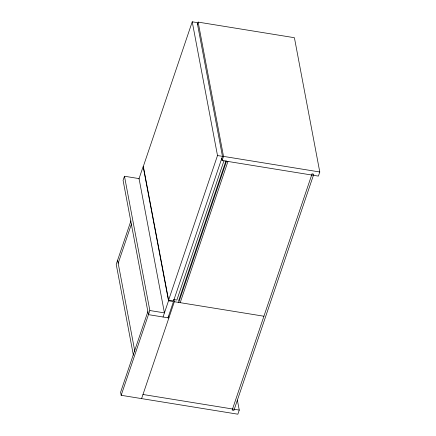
<?xml version="1.0" encoding="UTF-8"?>
<svg xmlns="http://www.w3.org/2000/svg" width="436" height="436" viewBox="0 0 436 436"><rect width="100%" height="100%" fill="white"/><g stroke="black" fill="none" stroke-linecap="round" stroke-linejoin="round"><path stroke-width="0.65" d="M124.473 176.242L149.842 310.525L164.432 312.885L139.057 178.607L124.473 176.242L123.077 180.362L148.453 314.639L168.874 317.948L168.525 316.122M138.931 178.978L143.155 166.498L168.525 300.775L163.037 317.005M192.232 21.8L143.33 166.399L168.596 300.142L173.555 300.949L222.464 156.344L197.192 22.601L192.232 21.8L217.504 155.543L168.596 300.142M130.909 220.889L116.221 264.325L133.389 355.182M197.345 24.465L198.14 22.111L294.409 37.709L319.779 171.986L318.389 176.106L222.12 160.508L221.739 158.508M118.189 263.251L131.487 223.935M147.875 311.598L120.598 392.253L121.175 395.299L237.86 414.2L239.255 410.08L237.358 400.063M121.175 395.299L149.842 310.525M167.996 317.806L173.484 301.581L168.525 300.775M141.591 398.608L174.362 301.723L173.899 299.287M222.12 160.508L223.51 156.393L198.14 22.111M223.979 160.77L176.874 300.044L173.953 299.57M178.498 301.178L226.039 160.612M178.738 302.431L226.497 161.222M180.193 302.666L227.952 161.456M223.51 156.393L319.779 171.986M217.504 155.543L222.464 156.344M174.362 301.723L263.916 316.225M142.986 394.487L239.255 410.08M117.611 260.21L134.844 351.383M312.045 173.926L232.175 410.085L233.925 410.369L313.795 174.209L312.045 173.926"/></g></svg>
